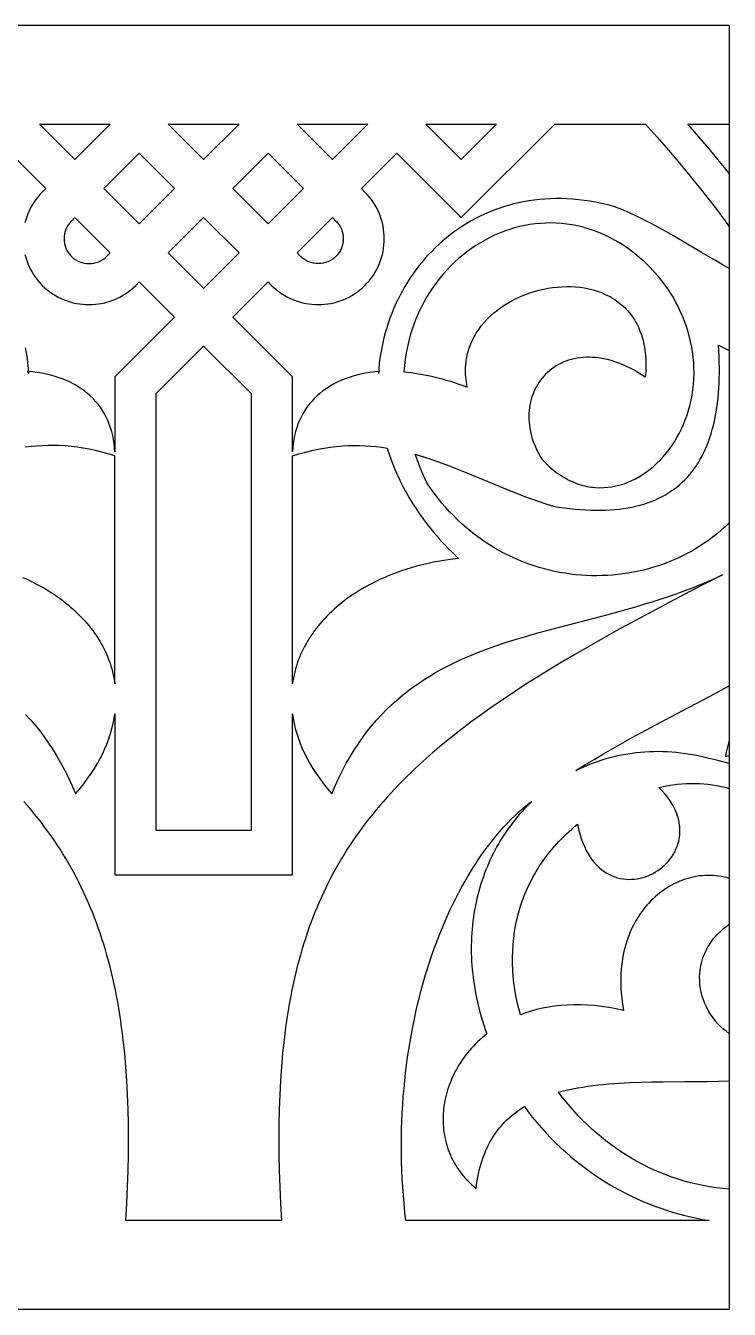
# Model space of a CAD drawing. Extents: x -53 to 63, y 50 to 90.
# Drawn here: x 41.5 to 63.41, y 49.79 to 89.78 of the extents above; entities that cross this region are included whole.
import ezdxf

# ---------------------------------------------------------------- set-up
doc = ezdxf.new("R2010")
doc.units = 0
doc.header["$MEASUREMENT"] = 0
doc.layers.get('0').update_dxf_attribs({"linetype": 'CONTINUOUS'})
doc.layers.add('LAYER_1', color=18, linetype='CONTINUOUS')

msp = doc.modelspace()

# ---------------------------------------------------------------- linework, layer by layer
msp.add_line((63.41, 89.78), (63.41, 49.794))
at = {"layer": 'LAYER_1'}
for points in [[(63.41, 89.78), (-53.042, 89.78)], [(41.025, 85.811), (42.128, 84.708), (42.017, 84.597), (41.945, 84.521), (41.877, 84.442), (41.814, 84.36), (41.755, 84.276), (41.701, 84.189), (41.652, 84.101), (41.608, 84.01), (41.568, 83.918), (41.533, 83.825), (41.502, 83.73), (41.477, 83.634)], [(41.477, 82.653), (41.502, 82.557), (41.533, 82.463), (41.568, 82.369), (41.608, 82.277), (41.652, 82.187), (41.701, 82.098), (41.755, 82.012), (41.814, 81.927), (41.877, 81.846), (41.945, 81.766), (42.017, 81.69), (42.094, 81.617), (42.173, 81.549), (42.255, 81.486), (42.339, 81.428), (42.426, 81.374), (42.514, 81.325), (42.605, 81.28), (42.697, 81.24), (42.79, 81.205), (42.885, 81.175), (42.981, 81.149), (43.078, 81.128), (43.176, 81.111), (43.274, 81.1), (43.373, 81.093), (43.471, 81.09), (43.57, 81.093), (43.669, 81.1), (43.767, 81.111), (43.865, 81.128), (43.962, 81.149), (44.058, 81.175), (44.153, 81.205), (44.246, 81.24), (44.338, 81.28), (44.429, 81.325), (44.517, 81.374), (44.604, 81.428), (44.688, 81.486), (44.77, 81.549), (44.849, 81.617), (44.926, 81.69), (45.036, 81.8), (46.135, 80.7), (44.276, 78.843), (44.276, 76.508), (44.268, 76.639), (44.254, 76.768), (44.234, 76.894), (44.21, 77.017), (44.18, 77.137), (44.144, 77.254), (44.103, 77.368), (44.058, 77.479), (44.007, 77.587), (43.951, 77.692), (43.89, 77.793), (43.824, 77.891), (43.753, 77.985), (43.677, 78.076), (43.597, 78.163), (43.512, 78.246), (43.422, 78.325), (43.327, 78.401), (43.229, 78.472), (43.125, 78.54), (43.018, 78.603), (42.906, 78.662), (42.789, 78.717), (42.669, 78.768), (42.544, 78.814), (42.416, 78.855), (42.283, 78.892), (42.146, 78.924), (42.006, 78.951), (41.861, 78.974), (41.713, 78.992), (41.561, 79.004), (41.601, 78.94), (41.588, 79.103), (41.571, 79.265), (41.551, 79.426), (41.526, 79.586), (41.497, 79.745)], [(41.404, 72.594), (41.51, 72.547), (41.615, 72.498), (41.718, 72.448), (41.82, 72.396), (41.919, 72.343), (42.018, 72.289), (42.114, 72.233), (42.209, 72.176), (42.302, 72.117), (42.393, 72.057), (42.482, 71.996), (42.569, 71.933), (42.655, 71.87), (42.739, 71.805), (42.821, 71.739), (42.9, 71.671), (42.978, 71.603), (43.054, 71.533), (43.128, 71.462), (43.2, 71.39), (43.27, 71.317), (43.338, 71.243), (43.404, 71.167), (43.468, 71.091), (43.529, 71.014), (43.588, 70.935), (43.646, 70.856), (43.701, 70.776), (43.753, 70.694), (43.804, 70.612), (43.852, 70.529), (43.898, 70.445), (43.942, 70.36), (43.983, 70.275), (44.022, 70.188), (44.059, 70.101), (44.093, 70.013), (44.125, 69.924), (44.154, 69.834), (44.181, 69.744), (44.206, 69.653), (44.228, 69.561), (44.247, 69.469), (44.264, 69.376), (44.278, 69.282), (44.276, 76.378), (44.072, 76.441), (43.872, 76.496), (43.674, 76.545), (43.479, 76.586), (43.288, 76.621), (43.098, 76.649), (42.912, 76.671), (42.728, 76.688), (42.546, 76.698), (42.366, 76.702), (42.188, 76.702), (42.013, 76.696), (41.839, 76.685), (41.667, 76.669), (41.497, 76.649)], [(41.497, 68.321), (41.647, 68.157), (41.794, 67.987), (41.937, 67.809), (42.077, 67.623), (42.213, 67.431), (42.345, 67.23), (42.473, 67.022), (42.598, 66.805), (42.718, 66.58), (42.834, 66.346), (42.946, 66.103), (43.054, 65.852), (43.186, 66.009), (43.31, 66.167), (43.427, 66.325), (43.536, 66.482), (43.638, 66.64), (43.732, 66.797), (43.818, 66.954), (43.897, 67.111), (43.969, 67.267), (44.034, 67.423), (44.092, 67.578), (44.143, 67.733), (44.187, 67.887), (44.224, 68.041), (44.254, 68.193), (44.278, 68.345), (44.279, 64.719), (44.279, 63.325), (47.041, 63.325), (49.803, 63.325), (49.803, 64.719), (49.804, 68.345), (49.828, 68.193), (49.858, 68.041), (49.896, 67.887), (49.94, 67.733), (49.99, 67.578), (50.048, 67.423), (50.113, 67.267), (50.185, 67.111), (50.264, 66.954), (50.351, 66.797), (50.445, 66.64), (50.546, 66.482), (50.655, 66.325), (50.772, 66.167), (50.896, 66.009), (51.028, 65.852), (51.136, 66.103), (51.248, 66.346), (51.364, 66.58), (51.484, 66.805), (51.609, 67.022), (51.737, 67.23), (51.869, 67.431), (52.005, 67.623), (52.145, 67.809), (52.288, 67.987), (52.435, 68.157), (52.585, 68.321), (52.739, 68.479), (52.896, 68.629), (53.056, 68.774), (53.22, 68.912), (53.386, 69.045), (53.556, 69.172), (53.728, 69.293), (53.904, 69.41), (54.082, 69.521), (54.262, 69.628), (54.446, 69.73), (54.631, 69.828), (54.82, 69.922), (55.01, 70.012), (55.203, 70.098), (55.398, 70.181), (55.595, 70.26), (55.794, 70.336), (55.996, 70.41), (56.199, 70.481), (56.403, 70.55), (56.61, 70.616), (56.818, 70.681), (57.028, 70.744), (57.451, 70.865), (57.88, 70.982), (59.635, 71.441), (60.08, 71.562), (60.527, 71.689), (60.751, 71.755), (60.974, 71.824), (61.198, 71.895), (61.422, 71.968), (61.645, 72.044), (61.869, 72.123), (62.092, 72.206), (62.314, 72.292), (62.536, 72.381), (62.758, 72.474), (62.979, 72.572), (63.199, 72.674), (62.2, 72.16), (61.717, 71.907), (61.243, 71.658), (60.781, 71.411), (60.329, 71.166), (59.887, 70.924), (59.455, 70.683), (59.034, 70.444), (58.623, 70.206), (58.221, 69.97), (57.83, 69.734), (57.449, 69.499), (57.078, 69.264), (56.716, 69.029), (56.364, 68.794), (56.022, 68.559), (55.689, 68.323), (55.365, 68.086), (55.052, 67.848), (54.747, 67.609), (54.452, 67.368), (54.166, 67.126), (53.889, 66.881), (53.621, 66.634), (53.49, 66.509), (53.362, 66.384), (53.236, 66.258), (53.112, 66.132), (52.99, 66.004), (52.87, 65.876), (52.753, 65.747), (52.638, 65.617), (52.525, 65.486), (52.414, 65.355), (52.306, 65.222), (52.199, 65.088), (52.095, 64.954), (51.992, 64.818), (51.892, 64.681), (51.794, 64.543), (51.698, 64.404), (51.605, 64.264), (51.513, 64.123), (51.423, 63.98), (51.336, 63.836), (51.25, 63.691), (51.167, 63.545), (51.085, 63.397), (51.006, 63.248), (50.928, 63.097), (50.853, 62.945), (50.78, 62.792), (50.708, 62.637), (50.639, 62.48), (50.571, 62.322), (50.506, 62.162), (50.442, 62.001), (50.381, 61.838), (50.321, 61.673), (50.263, 61.507), (50.208, 61.339), (50.154, 61.169), (50.102, 60.997), (50.052, 60.823), (50.004, 60.648), (49.957, 60.47), (49.913, 60.291), (49.87, 60.11), (49.83, 59.927), (49.791, 59.741), (49.754, 59.554), (49.718, 59.365), (49.685, 59.173), (49.653, 58.98), (49.623, 58.784), (49.595, 58.586), (49.569, 58.385), (49.545, 58.183), (49.501, 57.771), (49.464, 57.349), (49.434, 56.918), (49.411, 56.477), (49.395, 56.026), (49.385, 55.564), (49.382, 55.092), (49.386, 54.608), (49.396, 54.114), (49.412, 53.608), (49.435, 53.09), (49.464, 52.561), (44.619, 52.561), (44.648, 53.09), (44.67, 53.608), (44.687, 54.114), (44.697, 54.608), (44.7, 55.092), (44.697, 55.564), (44.688, 56.026), (44.671, 56.477), (44.648, 56.918), (44.618, 57.349), (44.582, 57.771), (44.538, 58.183), (44.514, 58.385), (44.487, 58.586), (44.459, 58.784), (44.429, 58.98), (44.398, 59.173), (44.364, 59.365), (44.329, 59.554), (44.292, 59.741), (44.253, 59.927), (44.212, 60.11), (44.17, 60.291), (44.125, 60.47), (44.079, 60.648), (44.031, 60.823), (43.981, 60.997), (43.929, 61.169), (43.875, 61.339), (43.819, 61.507), (43.761, 61.673), (43.702, 61.838), (43.64, 62.001), (43.577, 62.162), (43.511, 62.322), (43.444, 62.48), (43.374, 62.637), (43.303, 62.792), (43.23, 62.945), (43.154, 63.097), (43.077, 63.248), (42.997, 63.397), (42.916, 63.545), (42.832, 63.691), (42.747, 63.836), (42.659, 63.98), (42.57, 64.123), (42.478, 64.264), (42.384, 64.404), (42.288, 64.543), (42.19, 64.681), (42.09, 64.818), (41.988, 64.954), (41.883, 65.088), (41.777, 65.222), (41.668, 65.355), (41.557, 65.486), (41.444, 65.617)], [(-53.042, 49.794), (63.41, 49.794)]]:
    msp.add_lwpolyline(points, dxfattribs=at)
for points in [[(41.93, 86.715), (44.133, 86.715), (43.031, 85.613)], [(45.939, 86.715), (48.143, 86.715), (47.041, 85.613)], [(63.41, 83.512), (63.41, 82.214), (63.192, 82.337), (62.975, 82.463), (62.542, 82.719), (62.11, 82.978), (61.673, 83.235), (61.452, 83.361), (61.228, 83.484), (61.002, 83.605), (60.772, 83.723), (60.539, 83.836), (60.301, 83.945), (60.059, 84.049), (59.812, 84.146), (59.624, 84.196), (59.438, 84.24), (59.254, 84.278), (59.071, 84.31), (58.89, 84.337), (58.71, 84.359), (58.531, 84.375), (58.355, 84.387), (58.18, 84.392), (58.007, 84.393), (57.835, 84.389), (57.666, 84.38), (57.498, 84.366), (57.332, 84.347), (57.168, 84.323), (57.006, 84.295), (56.847, 84.262), (56.689, 84.225), (56.533, 84.183), (56.38, 84.137), (56.229, 84.087), (56.08, 84.032), (55.934, 83.973), (55.789, 83.911), (55.648, 83.844), (55.508, 83.773), (55.372, 83.699), (55.238, 83.621), (55.106, 83.539), (54.977, 83.453), (54.851, 83.364), (54.727, 83.272), (54.606, 83.176), (54.488, 83.077), (54.373, 82.974), (54.261, 82.869), (54.152, 82.76), (54.045, 82.649), (53.942, 82.534), (53.842, 82.417), (53.745, 82.296), (53.651, 82.174), (53.561, 82.048), (53.473, 81.92), (53.389, 81.79), (53.308, 81.657), (53.231, 81.521), (53.157, 81.384), (53.087, 81.244), (53.02, 81.103), (52.957, 80.959), (52.897, 80.813), (52.842, 80.666), (52.789, 80.516), (52.741, 80.365), (52.696, 80.212), (52.655, 80.058), (52.619, 79.902), (52.586, 79.745), (52.557, 79.586), (52.532, 79.426), (52.511, 79.265), (52.494, 79.103), (52.481, 78.94), (52.521, 79.004), (52.369, 78.992), (52.221, 78.974), (52.077, 78.951), (51.936, 78.924), (51.799, 78.892), (51.667, 78.855), (51.538, 78.814), (51.413, 78.768), (51.293, 78.717), (51.177, 78.662), (51.065, 78.603), (50.957, 78.54), (50.854, 78.472), (50.755, 78.401), (50.661, 78.325), (50.571, 78.246), (50.486, 78.163), (50.405, 78.076), (50.33, 77.985), (50.259, 77.891), (50.193, 77.793), (50.132, 77.692), (50.076, 77.587), (50.025, 77.479), (49.979, 77.368), (49.938, 77.254), (49.903, 77.137), (49.873, 77.017), (49.848, 76.894), (49.829, 76.768), (49.815, 76.639), (49.807, 76.508), (49.807, 78.843), (47.947, 80.7), (49.047, 81.8), (49.157, 81.69), (49.233, 81.617), (49.312, 81.549), (49.394, 81.486), (49.479, 81.428), (49.565, 81.374), (49.654, 81.325), (49.744, 81.28), (49.836, 81.24), (49.93, 81.205), (50.025, 81.175), (50.121, 81.149), (50.218, 81.128), (50.315, 81.111), (50.413, 81.1), (50.512, 81.093), (50.611, 81.09), (50.71, 81.093), (50.808, 81.1), (50.906, 81.111), (51.004, 81.128), (51.101, 81.149), (51.197, 81.175), (51.292, 81.205), (51.385, 81.24), (51.478, 81.28), (51.568, 81.325), (51.657, 81.374), (51.743, 81.428), (51.827, 81.486), (51.909, 81.549), (51.988, 81.617), (52.065, 81.69), (52.137, 81.766), (52.205, 81.846), (52.269, 81.927), (52.327, 82.012), (52.381, 82.098), (52.43, 82.187), (52.475, 82.277), (52.514, 82.369), (52.549, 82.463), (52.58, 82.557), (52.606, 82.653), (52.627, 82.75), (52.643, 82.848), (52.655, 82.946), (52.662, 83.045), (52.664, 83.144), (52.662, 83.242), (52.655, 83.341), (52.643, 83.439), (52.627, 83.537), (52.606, 83.634), (52.58, 83.73), (52.549, 83.825), (52.514, 83.918), (52.475, 84.01), (52.43, 84.101), (52.381, 84.189), (52.327, 84.276), (52.269, 84.36), (52.205, 84.442), (52.137, 84.521), (52.065, 84.597), (51.954, 84.708), (53.058, 85.811), (55.063, 83.805), (57.973, 86.715), (60.802, 86.715), (61.165, 86.307), (61.519, 85.901), (61.863, 85.497), (62.196, 85.095), (62.517, 84.695), (62.827, 84.298), (62.977, 84.101), (63.125, 83.904), (63.269, 83.708)], [(49.95, 86.715), (52.153, 86.715), (51.051, 85.613)], [(53.959, 86.715), (56.164, 86.715), (55.062, 85.61)], [(63.41, 86.715), (63.41, 85.172), (63.261, 85.361), (63.108, 85.55), (62.792, 85.933), (62.461, 86.321), (62.116, 86.715)], [(46.137, 84.709), (45.036, 83.607), (43.933, 84.709), (45.036, 85.811)], [(47.945, 84.709), (49.047, 83.607), (50.149, 84.709), (49.047, 85.811)], [(44.133, 82.704), (43.031, 83.804), (42.922, 83.694), (42.894, 83.665), (42.869, 83.635), (42.823, 83.573), (42.784, 83.506), (42.752, 83.437), (42.727, 83.366), (42.71, 83.293), (42.699, 83.219), (42.695, 83.144), (42.699, 83.069), (42.71, 82.995), (42.727, 82.921), (42.752, 82.85), (42.784, 82.781), (42.823, 82.715), (42.869, 82.652), (42.894, 82.622), (42.922, 82.593), (42.95, 82.566), (42.98, 82.541), (43.043, 82.495), (43.109, 82.456), (43.178, 82.424), (43.249, 82.4), (43.323, 82.382), (43.397, 82.371), (43.472, 82.368), (43.546, 82.371), (43.621, 82.382), (43.694, 82.4), (43.765, 82.424), (43.834, 82.456), (43.9, 82.495), (43.963, 82.541), (43.993, 82.566), (44.021, 82.593)], [(47.041, 81.603), (47.042, 81.602), (48.143, 82.704), (47.041, 83.805), (45.939, 82.704), (47.041, 81.602)], [(49.95, 82.704), (51.051, 83.804), (51.161, 83.694), (51.188, 83.665), (51.214, 83.635), (51.26, 83.573), (51.299, 83.506), (51.33, 83.437), (51.355, 83.366), (51.373, 83.293), (51.383, 83.219), (51.387, 83.144), (51.383, 83.069), (51.373, 82.995), (51.355, 82.921), (51.33, 82.85), (51.299, 82.781), (51.26, 82.715), (51.214, 82.652), (51.188, 82.622), (51.161, 82.593), (51.132, 82.566), (51.102, 82.541), (51.04, 82.495), (50.973, 82.456), (50.904, 82.424), (50.833, 82.4), (50.76, 82.382), (50.686, 82.371), (50.611, 82.368), (50.536, 82.371), (50.462, 82.382), (50.389, 82.4), (50.317, 82.424), (50.248, 82.456), (50.182, 82.495), (50.12, 82.541), (50.09, 82.566), (50.061, 82.593)], [(53.273, 78.994), (53.272, 78.995), (53.385, 78.984), (53.5, 78.971), (53.617, 78.955), (53.734, 78.937), (53.853, 78.917), (53.974, 78.894), (54.096, 78.868), (54.219, 78.84), (54.344, 78.809), (54.47, 78.776), (54.597, 78.74), (54.725, 78.701), (54.855, 78.66), (54.986, 78.616), (55.118, 78.569), (55.252, 78.52), (55.236, 78.6), (55.223, 78.679), (55.213, 78.758), (55.205, 78.836), (55.2, 78.913), (55.197, 78.989), (55.197, 79.064), (55.199, 79.138), (55.204, 79.212), (55.211, 79.284), (55.22, 79.356), (55.231, 79.427), (55.245, 79.497), (55.261, 79.566), (55.279, 79.634), (55.299, 79.701), (55.321, 79.768), (55.346, 79.833), (55.372, 79.897), (55.4, 79.96), (55.43, 80.023), (55.461, 80.084), (55.495, 80.144), (55.53, 80.204), (55.606, 80.319), (55.688, 80.431), (55.777, 80.538), (55.871, 80.64), (55.971, 80.739), (56.077, 80.832), (56.187, 80.921), (56.301, 81.006), (56.42, 81.085), (56.542, 81.16), (56.669, 81.23), (56.798, 81.295), (56.93, 81.355), (57.065, 81.409), (57.202, 81.458), (57.341, 81.502), (57.482, 81.541), (57.623, 81.574), (57.766, 81.601), (57.909, 81.623), (58.052, 81.639), (58.196, 81.649), (58.338, 81.653), (58.48, 81.651), (58.621, 81.643), (58.761, 81.629), (58.898, 81.609), (59.034, 81.582), (59.167, 81.549), (59.297, 81.509), (59.425, 81.463), (59.548, 81.41), (59.669, 81.35), (59.727, 81.318), (59.784, 81.284), (59.841, 81.248), (59.896, 81.211), (59.95, 81.171), (60.003, 81.13), (60.054, 81.087), (60.104, 81.043), (60.153, 80.996), (60.201, 80.948), (60.247, 80.898), (60.291, 80.846), (60.334, 80.793), (60.375, 80.737), (60.415, 80.68), (60.453, 80.621), (60.49, 80.559), (60.525, 80.496), (60.557, 80.432), (60.589, 80.365), (60.618, 80.296), (60.645, 80.226), (60.671, 80.153), (60.694, 80.078), (60.716, 80.002), (60.735, 79.924), (60.752, 79.843), (60.767, 79.761), (60.78, 79.676), (60.791, 79.59), (60.799, 79.502), (60.806, 79.411), (60.809, 79.319), (60.811, 79.224), (60.81, 79.128), (60.806, 79.029), (60.8, 78.928), (60.791, 78.826), (60.674, 78.904), (60.557, 78.977), (60.442, 79.044), (60.327, 79.106), (60.213, 79.162), (60.1, 79.213), (59.989, 79.259), (59.878, 79.3), (59.769, 79.335), (59.661, 79.366), (59.555, 79.392), (59.449, 79.413), (59.346, 79.429), (59.244, 79.441), (59.143, 79.448), (59.045, 79.451), (58.948, 79.45), (58.853, 79.445), (58.759, 79.435), (58.668, 79.421), (58.579, 79.404), (58.492, 79.382), (58.407, 79.357), (58.324, 79.328), (58.244, 79.296), (58.166, 79.26), (58.09, 79.221), (58.017, 79.179), (57.946, 79.133), (57.878, 79.084), (57.813, 79.033), (57.75, 78.978), (57.69, 78.921), (57.633, 78.861), (57.579, 78.798), (57.528, 78.733), (57.48, 78.665), (57.435, 78.596), (57.394, 78.523), (57.355, 78.449), (57.32, 78.373), (57.288, 78.294), (57.26, 78.214), (57.236, 78.132), (57.215, 78.049), (57.197, 77.964), (57.183, 77.877), (57.173, 77.789), (57.167, 77.699), (57.165, 77.609), (57.167, 77.517), (57.173, 77.424), (57.183, 77.331), (57.197, 77.236), (57.215, 77.141), (57.238, 77.045), (57.265, 76.949), (57.296, 76.852), (57.332, 76.755), (57.373, 76.657), (57.418, 76.559), (57.468, 76.462), (57.523, 76.364), (57.582, 76.266), (57.642, 76.203), (57.703, 76.142), (57.764, 76.084), (57.825, 76.029), (57.887, 75.975), (57.949, 75.925), (58.012, 75.876), (58.074, 75.831), (58.138, 75.787), (58.201, 75.746), (58.265, 75.707), (58.329, 75.671), (58.393, 75.637), (58.458, 75.605), (58.522, 75.576), (58.587, 75.548), (58.652, 75.523), (58.717, 75.5), (58.782, 75.48), (58.847, 75.461), (58.912, 75.445), (58.978, 75.43), (59.043, 75.418), (59.108, 75.408), (59.173, 75.4), (59.238, 75.394), (59.368, 75.388), (59.498, 75.39), (59.626, 75.399), (59.754, 75.416), (59.881, 75.441), (60.007, 75.472), (60.131, 75.511), (60.253, 75.556), (60.374, 75.609), (60.493, 75.667), (60.609, 75.732), (60.724, 75.804), (60.836, 75.881), (60.945, 75.964), (61.051, 76.053), (61.154, 76.147), (61.254, 76.247), (61.351, 76.352), (61.444, 76.462), (61.534, 76.577), (61.619, 76.696), (61.701, 76.82), (61.778, 76.948), (61.85, 77.08), (61.919, 77.217), (61.982, 77.357), (62.04, 77.501), (62.093, 77.648), (62.141, 77.799), (62.183, 77.953), (62.22, 78.11), (62.25, 78.269), (62.275, 78.432), (62.293, 78.597), (62.305, 78.764), (62.311, 78.933), (62.309, 79.104), (62.301, 79.277), (62.285, 79.452), (62.262, 79.628), (62.232, 79.806), (62.194, 79.984), (62.148, 80.164), (62.095, 80.344), (62.033, 80.525), (61.962, 80.706), (61.883, 80.888), (61.796, 81.07), (61.748, 81.161), (61.699, 81.252), (61.647, 81.343), (61.593, 81.433), (61.537, 81.524), (61.478, 81.615), (61.341, 81.793), (61.201, 81.963), (61.058, 82.123), (60.913, 82.275), (60.765, 82.419), (60.615, 82.553), (60.462, 82.68), (60.308, 82.798), (60.152, 82.908), (59.994, 83.01), (59.834, 83.103), (59.673, 83.189), (59.511, 83.267), (59.348, 83.337), (59.184, 83.399), (59.019, 83.454), (58.853, 83.501), (58.687, 83.541), (58.521, 83.574), (58.355, 83.599), (58.189, 83.618), (58.022, 83.629), (57.857, 83.633), (57.691, 83.631), (57.527, 83.622), (57.363, 83.606), (57.2, 83.583), (57.038, 83.555), (56.878, 83.519), (56.719, 83.478), (56.561, 83.43), (56.405, 83.376), (56.251, 83.316), (56.1, 83.251), (55.95, 83.179), (55.803, 83.102), (55.658, 83.019), (55.516, 82.931), (55.377, 82.837), (55.241, 82.737), (55.107, 82.633), (54.978, 82.523), (54.851, 82.409), (54.729, 82.289), (54.61, 82.164), (54.495, 82.035), (54.384, 81.901), (54.277, 81.762), (54.175, 81.619), (54.077, 81.472), (53.984, 81.32), (53.896, 81.164), (53.812, 81.003), (53.734, 80.839), (53.662, 80.671), (53.594, 80.499), (53.533, 80.323), (53.477, 80.143), (53.427, 79.96), (53.384, 79.774), (53.346, 79.584), (53.315, 79.39), (53.291, 79.194)], [(47.041, 64.719), (48.526, 64.719), (48.531, 78.311), (47.041, 79.796), (45.551, 78.311), (45.556, 64.719)], [(63.41, 79.657), (63.41, 74.293), (63.291, 74.18), (63.169, 74.07), (63.044, 73.965), (62.916, 73.863), (62.785, 73.765), (62.652, 73.672), (62.517, 73.582), (62.379, 73.496), (62.239, 73.415), (62.097, 73.337), (61.953, 73.263), (61.807, 73.194), (61.659, 73.128), (61.509, 73.067), (61.358, 73.009), (61.205, 72.956), (61.051, 72.907), (60.895, 72.862), (60.738, 72.822), (60.58, 72.785), (60.421, 72.753), (60.26, 72.725), (60.099, 72.701), (59.938, 72.681), (59.775, 72.666), (59.612, 72.654), (59.449, 72.648), (59.285, 72.645), (59.121, 72.647), (58.957, 72.653), (58.793, 72.663), (58.629, 72.678), (58.465, 72.697), (58.301, 72.721), (58.137, 72.749), (57.974, 72.781), (57.812, 72.818), (57.65, 72.859), (57.489, 72.905), (57.329, 72.955), (57.169, 73.009), (57.011, 73.069), (56.854, 73.132), (56.698, 73.2), (56.543, 73.273), (56.39, 73.351), (56.238, 73.432), (56.088, 73.519), (55.94, 73.61), (55.794, 73.706), (55.649, 73.806), (55.506, 73.911), (55.366, 74.021), (55.228, 74.135), (55.092, 74.254), (54.959, 74.378), (54.828, 74.507), (54.699, 74.64), (54.574, 74.778), (54.451, 74.921), (54.331, 75.068), (54.215, 75.221), (54.101, 75.378), (53.99, 75.54), (53.888, 75.765), (53.793, 75.988), (53.707, 76.209), (53.629, 76.429), (53.628, 76.429), (53.89, 76.351), (54.151, 76.266), (54.41, 76.174), (54.67, 76.077), (54.929, 75.976), (55.189, 75.87), (55.712, 75.653), (56.243, 75.431), (56.513, 75.321), (56.786, 75.213), (57.064, 75.107), (57.346, 75.005), (57.633, 74.907), (57.925, 74.814), (58.103, 74.785), (58.277, 74.76), (58.447, 74.739), (58.615, 74.721), (58.779, 74.706), (58.94, 74.696), (59.098, 74.689), (59.253, 74.685), (59.404, 74.685), (59.552, 74.688), (59.697, 74.695), (59.839, 74.705), (59.978, 74.719), (60.114, 74.737), (60.246, 74.758), (60.376, 74.782), (60.502, 74.81), (60.625, 74.841), (60.745, 74.875), (60.862, 74.913), (60.976, 74.955), (61.087, 75), (61.194, 75.048), (61.299, 75.1), (61.4, 75.155), (61.499, 75.213), (61.594, 75.275), (61.687, 75.34), (61.776, 75.409), (61.863, 75.48), (61.946, 75.555), (62.027, 75.634), (62.104, 75.715), (62.179, 75.8), (62.25, 75.889), (62.319, 75.98), (62.385, 76.075), (62.447, 76.173), (62.507, 76.274), (62.564, 76.379), (62.618, 76.487), (62.669, 76.598), (62.717, 76.712), (62.762, 76.829), (62.805, 76.95), (62.844, 77.073), (62.881, 77.2), (62.915, 77.33), (62.946, 77.463), (62.974, 77.6), (62.999, 77.739), (63.021, 77.882), (63.041, 78.027), (63.058, 78.176), (63.072, 78.328), (63.083, 78.483), (63.092, 78.641), (63.098, 78.802), (63.101, 78.966), (63.101, 79.133), (63.098, 79.303), (63.093, 79.476), (63.085, 79.652), (63.075, 79.832), (63.242, 79.742)], [(52.755, 76.624), (52.757, 76.621), (52.829, 76.398), (52.868, 76.287), (52.91, 76.176), (52.953, 76.065), (52.999, 75.954), (53.046, 75.843), (53.096, 75.732), (53.148, 75.622), (53.203, 75.512), (53.259, 75.402), (53.318, 75.292), (53.379, 75.182), (53.442, 75.073), (53.507, 74.964), (53.575, 74.856), (53.645, 74.748), (53.717, 74.64), (53.792, 74.533), (53.869, 74.426), (53.948, 74.319), (54.029, 74.213), (54.113, 74.108), (54.2, 74.003), (54.288, 73.898), (54.379, 73.794), (54.473, 73.691), (54.569, 73.588), (54.667, 73.486), (54.768, 73.385), (54.871, 73.284), (54.977, 73.184), (54.713, 73.151), (54.453, 73.111), (54.199, 73.064), (53.949, 73.01), (53.705, 72.949), (53.467, 72.882), (53.234, 72.807), (53.008, 72.727), (52.896, 72.684), (52.787, 72.64), (52.679, 72.594), (52.572, 72.547), (52.468, 72.498), (52.365, 72.448), (52.263, 72.396), (52.163, 72.343), (52.065, 72.289), (51.969, 72.233), (51.874, 72.176), (51.781, 72.117), (51.69, 72.057), (51.601, 71.996), (51.513, 71.933), (51.428, 71.87), (51.344, 71.805), (51.262, 71.739), (51.182, 71.671), (51.104, 71.603), (51.028, 71.533), (50.954, 71.462), (50.882, 71.39), (50.813, 71.317), (50.745, 71.243), (50.679, 71.167), (50.615, 71.091), (50.554, 71.014), (50.494, 70.935), (50.437, 70.856), (50.382, 70.776), (50.329, 70.694), (50.279, 70.612), (50.23, 70.529), (50.184, 70.445), (50.141, 70.36), (50.099, 70.275), (50.06, 70.188), (50.024, 70.101), (49.989, 70.013), (49.958, 69.924), (49.928, 69.834), (49.901, 69.744), (49.877, 69.653), (49.855, 69.561), (49.835, 69.469), (49.819, 69.376), (49.804, 69.282), (49.807, 76.378), (50.01, 76.441), (50.211, 76.496), (50.408, 76.545), (50.603, 76.586), (50.795, 76.621), (50.984, 76.649), (51.171, 76.671), (51.355, 76.688), (51.537, 76.698), (51.716, 76.702), (51.894, 76.702), (52.07, 76.696), (52.244, 76.685), (52.416, 76.669), (52.586, 76.649)], [(63.41, 69.213), (63.41, 67.528), (63.373, 67.403), (63.341, 67.276), (63.316, 67.147), (63.296, 67.017), (63.41, 67.048), (63.41, 66.799), (63.291, 66.832), (63.171, 66.862), (63.048, 66.891), (62.924, 66.917), (62.776, 66.957), (62.629, 66.993), (62.483, 67.026), (62.337, 67.055), (62.192, 67.08), (62.047, 67.102), (61.904, 67.121), (61.761, 67.136), (61.619, 67.148), (61.477, 67.157), (61.337, 67.163), (61.197, 67.165), (61.059, 67.164), (60.921, 67.16), (60.784, 67.152), (60.648, 67.142), (60.513, 67.128), (60.38, 67.112), (60.247, 67.092), (60.115, 67.069), (59.985, 67.044), (59.856, 67.015), (59.728, 66.984), (59.601, 66.95), (59.476, 66.913), (59.351, 66.873), (59.228, 66.83), (59.107, 66.785), (58.987, 66.737), (58.868, 66.686), (58.751, 66.633), (58.635, 66.577), (58.916, 66.752), (59.2, 66.925), (59.488, 67.095), (59.779, 67.263), (60.072, 67.429), (60.369, 67.594), (60.967, 67.919), (61.573, 68.242), (62.184, 68.564), (62.797, 68.887)], [(63.41, 66.02), (63.41, 63.218), (63.328, 63.24), (63.246, 63.26), (63.164, 63.276), (63.081, 63.289), (62.997, 63.299), (62.914, 63.306), (62.83, 63.31), (62.747, 63.31), (62.663, 63.308), (62.58, 63.302), (62.497, 63.293), (62.413, 63.282), (62.331, 63.267), (62.248, 63.249), (62.166, 63.229), (62.085, 63.205), (62.004, 63.179), (61.924, 63.149), (61.844, 63.117), (61.765, 63.082), (61.687, 63.044), (61.61, 63.004), (61.534, 62.96), (61.459, 62.914), (61.385, 62.865), (61.313, 62.814), (61.241, 62.76), (61.171, 62.703), (61.102, 62.644), (61.035, 62.582), (60.97, 62.517), (60.905, 62.45), (60.843, 62.381), (60.782, 62.308), (60.724, 62.234), (60.667, 62.157), (60.612, 62.077), (60.559, 61.996), (60.508, 61.911), (60.459, 61.825), (60.413, 61.736), (60.369, 61.645), (60.327, 61.551), (60.288, 61.455), (60.251, 61.358), (60.216, 61.257), (60.185, 61.155), (60.156, 61.05), (60.13, 60.944), (60.107, 60.835), (60.086, 60.724), (60.069, 60.611), (60.055, 60.496), (60.044, 60.379), (60.036, 60.26), (60.031, 60.139), (60.03, 60.016), (60.032, 59.891), (60.037, 59.765), (60.047, 59.636), (60.059, 59.506), (60.076, 59.373), (60.096, 59.239), (60.12, 59.103), (59.885, 59.154), (59.655, 59.196), (59.429, 59.229), (59.207, 59.254), (58.99, 59.27), (58.777, 59.278), (58.568, 59.279), (58.364, 59.272), (58.165, 59.257), (57.971, 59.236), (57.781, 59.207), (57.596, 59.172), (57.415, 59.13), (57.24, 59.081), (57.069, 59.027), (56.903, 58.967), (56.903, 58.967), (56.851, 59.164), (56.804, 59.362), (56.764, 59.56), (56.731, 59.759), (56.703, 59.959), (56.682, 60.158), (56.668, 60.358), (56.66, 60.558), (56.659, 60.757), (56.665, 60.956), (56.677, 61.154), (56.697, 61.352), (56.723, 61.548), (56.757, 61.744), (56.798, 61.938), (56.846, 62.131), (56.901, 62.323), (56.964, 62.513), (57.035, 62.701), (57.113, 62.887), (57.199, 63.07), (57.245, 63.161), (57.293, 63.252), (57.343, 63.342), (57.395, 63.431), (57.448, 63.519), (57.504, 63.607), (57.562, 63.694), (57.622, 63.781), (57.684, 63.866), (57.748, 63.951), (57.814, 64.035), (57.882, 64.119), (57.952, 64.201), (58.025, 64.283), (58.099, 64.364), (58.176, 64.444), (58.254, 64.523), (58.335, 64.601), (58.418, 64.678), (58.503, 64.755), (58.591, 64.83), (58.68, 64.904), (58.715, 64.748), (58.754, 64.601), (58.798, 64.462), (58.847, 64.33), (58.899, 64.207), (58.955, 64.091), (59.015, 63.984), (59.078, 63.883), (59.144, 63.79), (59.214, 63.705), (59.286, 63.626), (59.36, 63.554), (59.437, 63.489), (59.516, 63.431), (59.597, 63.38), (59.679, 63.335), (59.763, 63.296), (59.848, 63.263), (59.933, 63.236), (60.02, 63.215), (60.107, 63.2), (60.195, 63.191), (60.282, 63.187), (60.37, 63.188), (60.457, 63.195), (60.543, 63.206), (60.629, 63.223), (60.713, 63.244), (60.797, 63.27), (60.879, 63.3), (60.959, 63.335), (61.037, 63.374), (61.114, 63.417), (61.187, 63.464), (61.259, 63.515), (61.327, 63.57), (61.393, 63.628), (61.455, 63.69), (61.514, 63.755), (61.569, 63.823), (61.62, 63.894), (61.668, 63.968), (61.711, 64.045), (61.749, 64.124), (61.782, 64.206), (61.811, 64.29), (61.834, 64.376), (61.852, 64.465), (61.864, 64.555), (61.871, 64.647), (61.871, 64.741), (61.865, 64.836), (61.853, 64.933), (61.833, 65.031), (61.807, 65.13), (61.774, 65.23), (61.733, 65.331), (61.684, 65.432), (61.628, 65.534), (61.563, 65.637), (61.491, 65.739), (61.409, 65.842), (61.319, 65.945), (61.22, 66.048), (61.364, 66.081), (61.507, 66.109), (61.65, 66.131), (61.791, 66.149), (61.932, 66.163), (62.072, 66.171), (62.21, 66.175), (62.348, 66.175), (62.485, 66.17), (62.62, 66.161), (62.755, 66.148), (62.888, 66.13), (63.021, 66.109), (63.152, 66.083), (63.282, 66.054)], [(62.778, 52.561), (53.339, 52.561), (53.31, 52.824), (53.284, 53.086), (53.261, 53.347), (53.242, 53.608), (53.227, 53.868), (53.215, 54.128), (53.207, 54.387), (53.202, 54.645), (53.2, 54.901), (53.202, 55.157), (53.207, 55.412), (53.215, 55.666), (53.226, 55.918), (53.241, 56.17), (53.259, 56.419), (53.28, 56.668), (53.304, 56.915), (53.331, 57.16), (53.361, 57.404), (53.394, 57.646), (53.43, 57.886), (53.469, 58.125), (53.51, 58.362), (53.555, 58.596), (53.602, 58.829), (53.652, 59.06), (53.705, 59.288), (53.761, 59.514), (53.819, 59.738), (53.88, 59.96), (53.943, 60.179), (54.009, 60.396), (54.078, 60.61), (54.149, 60.821), (54.222, 61.03), (54.298, 61.236), (54.376, 61.44), (54.456, 61.64), (54.539, 61.837), (54.624, 62.032), (54.711, 62.223), (54.801, 62.411), (54.892, 62.596), (54.986, 62.778), (55.082, 62.956), (55.18, 63.131), (55.279, 63.302), (55.381, 63.47), (55.485, 63.634), (55.591, 63.795), (55.698, 63.951), (55.808, 64.104), (55.919, 64.253), (56.032, 64.398), (56.146, 64.539), (56.263, 64.676), (56.381, 64.809), (56.5, 64.937), (56.621, 65.061), (56.744, 65.181), (56.868, 65.297), (56.994, 65.407), (57.121, 65.514), (57.25, 65.615), (57.264, 65.617), (57.185, 65.54), (57.107, 65.461), (57.03, 65.381), (56.955, 65.3), (56.881, 65.217), (56.809, 65.132), (56.739, 65.046), (56.67, 64.958), (56.602, 64.869), (56.536, 64.779), (56.472, 64.687), (56.409, 64.594), (56.348, 64.5), (56.289, 64.404), (56.231, 64.307), (56.175, 64.208), (56.121, 64.109), (56.068, 64.008), (56.017, 63.906), (55.968, 63.802), (55.921, 63.698), (55.876, 63.592), (55.832, 63.485), (55.791, 63.377), (55.751, 63.268), (55.713, 63.158), (55.677, 63.047), (55.643, 62.935), (55.61, 62.822), (55.58, 62.707), (55.552, 62.592), (55.526, 62.476), (55.502, 62.359), (55.479, 62.241), (55.459, 62.122), (55.441, 62.002), (55.425, 61.882), (55.412, 61.76), (55.4, 61.638), (55.391, 61.515), (55.383, 61.391), (55.378, 61.266), (55.375, 61.141), (55.375, 61.015), (55.376, 60.888), (55.38, 60.761), (55.386, 60.633), (55.395, 60.504), (55.406, 60.375), (55.419, 60.245), (55.434, 60.115), (55.452, 59.984), (55.472, 59.852), (55.495, 59.72), (55.52, 59.588), (55.548, 59.455), (55.578, 59.322), (55.611, 59.188), (55.646, 59.054), (55.684, 58.919), (55.724, 58.785), (55.767, 58.649), (55.812, 58.514), (55.86, 58.378), (55.859, 58.377), (55.859, 58.377), (55.785, 58.317), (55.712, 58.255), (55.642, 58.192), (55.573, 58.128), (55.507, 58.063), (55.442, 57.996), (55.38, 57.928), (55.319, 57.859), (55.261, 57.788), (55.204, 57.717), (55.15, 57.645), (55.098, 57.571), (55.048, 57.497), (55, 57.422), (54.954, 57.346), (54.91, 57.269), (54.868, 57.191), (54.828, 57.113), (54.791, 57.034), (54.756, 56.954), (54.723, 56.874), (54.692, 56.794), (54.663, 56.712), (54.637, 56.631), (54.613, 56.549), (54.591, 56.467), (54.571, 56.384), (54.553, 56.301), (54.538, 56.218), (54.525, 56.135), (54.515, 56.052), (54.506, 55.969), (54.5, 55.886), (54.497, 55.803), (54.495, 55.719), (54.496, 55.636), (54.5, 55.554), (54.505, 55.471), (54.513, 55.389), (54.524, 55.307), (54.537, 55.225), (54.552, 55.144), (54.57, 55.063), (54.59, 54.983), (54.613, 54.903), (54.638, 54.824), (54.665, 54.746), (54.695, 54.668), (54.728, 54.591), (54.763, 54.515), (54.801, 54.44), (54.841, 54.365), (54.884, 54.292), (54.929, 54.219), (54.977, 54.147), (55.027, 54.077), (55.08, 54.008), (55.135, 53.939), (55.194, 53.872), (55.254, 53.807), (55.318, 53.742), (55.384, 53.679), (55.453, 53.617), (55.524, 53.557), (55.54, 53.676), (55.558, 53.793), (55.578, 53.906), (55.601, 54.017), (55.625, 54.125), (55.652, 54.23), (55.682, 54.333), (55.713, 54.433), (55.747, 54.53), (55.782, 54.624), (55.82, 54.716), (55.86, 54.805), (55.901, 54.892), (55.945, 54.977), (55.991, 55.059), (56.038, 55.138), (56.088, 55.215), (56.139, 55.29), (56.192, 55.363), (56.247, 55.433), (56.304, 55.501), (56.363, 55.567), (56.423, 55.631), (56.485, 55.692), (56.548, 55.752), (56.613, 55.81), (56.68, 55.865), (56.749, 55.919), (56.818, 55.97), (56.89, 56.02), (56.963, 56.068), (57.037, 56.114), (57.036, 56.114), (57.151, 55.947), (57.271, 55.779), (57.413, 55.609), (57.558, 55.443), (57.705, 55.282), (57.855, 55.126), (58.008, 54.974), (58.163, 54.827), (58.32, 54.684), (58.48, 54.546), (58.641, 54.412), (58.805, 54.283), (58.971, 54.158), (59.138, 54.038), (59.308, 53.922), (59.479, 53.811), (59.652, 53.704), (59.827, 53.602), (60.003, 53.504), (60.18, 53.41), (60.359, 53.321), (60.54, 53.236), (60.721, 53.156), (60.904, 53.08), (61.088, 53.009), (61.273, 52.941), (61.458, 52.879), (61.645, 52.82), (61.832, 52.766), (62.02, 52.717), (62.209, 52.671), (62.398, 52.63), (62.588, 52.593)], [(63.41, 61.788), (63.41, 58.379), (63.309, 58.454), (63.212, 58.534), (63.122, 58.619), (63.036, 58.709), (62.956, 58.802), (62.882, 58.9), (62.814, 59.001), (62.752, 59.106), (62.696, 59.213), (62.647, 59.323), (62.603, 59.436), (62.567, 59.55), (62.537, 59.667), (62.514, 59.785), (62.497, 59.903), (62.488, 60.023), (62.486, 60.143), (62.491, 60.263), (62.504, 60.384), (62.525, 60.503), (62.553, 60.622), (62.589, 60.74), (62.61, 60.798), (62.633, 60.856), (62.658, 60.914), (62.685, 60.971), (62.714, 61.027), (62.745, 61.083), (62.779, 61.139), (62.814, 61.194), (62.852, 61.248), (62.891, 61.301), (62.933, 61.354), (62.977, 61.406), (63.024, 61.457), (63.072, 61.507), (63.123, 61.556), (63.176, 61.605), (63.231, 61.652), (63.288, 61.699), (63.348, 61.744)], [(63.41, 56.913), (63.41, 53.538), (63.203, 53.556), (62.998, 53.581), (62.795, 53.611), (62.595, 53.647), (62.396, 53.688), (62.2, 53.736), (62.006, 53.788), (61.814, 53.847), (61.625, 53.91), (61.438, 53.979), (61.254, 54.053), (61.073, 54.131), (60.894, 54.215), (60.718, 54.303), (60.545, 54.395), (60.374, 54.492), (60.207, 54.594), (60.042, 54.7), (59.881, 54.809), (59.723, 54.923), (59.568, 55.041), (59.416, 55.162), (59.268, 55.288), (59.123, 55.416), (58.981, 55.548), (58.843, 55.684), (58.708, 55.822), (58.578, 55.964), (58.451, 56.108), (58.327, 56.255), (58.208, 56.406), (58.092, 56.558), (58.092, 56.557), (58.092, 56.556), (58.238, 56.595), (58.386, 56.631), (58.536, 56.663), (58.689, 56.693), (58.844, 56.719), (59.001, 56.743), (59.16, 56.765), (59.32, 56.784), (59.483, 56.801), (59.647, 56.816), (59.979, 56.84), (60.316, 56.858), (60.656, 56.87), (61, 56.878), (61.346, 56.883), (62.04, 56.888), (62.731, 56.895), (63.072, 56.902)]]:
    msp.add_lwpolyline(points, close=True, dxfattribs=at)

doc.saveas('drawing.dxf')
